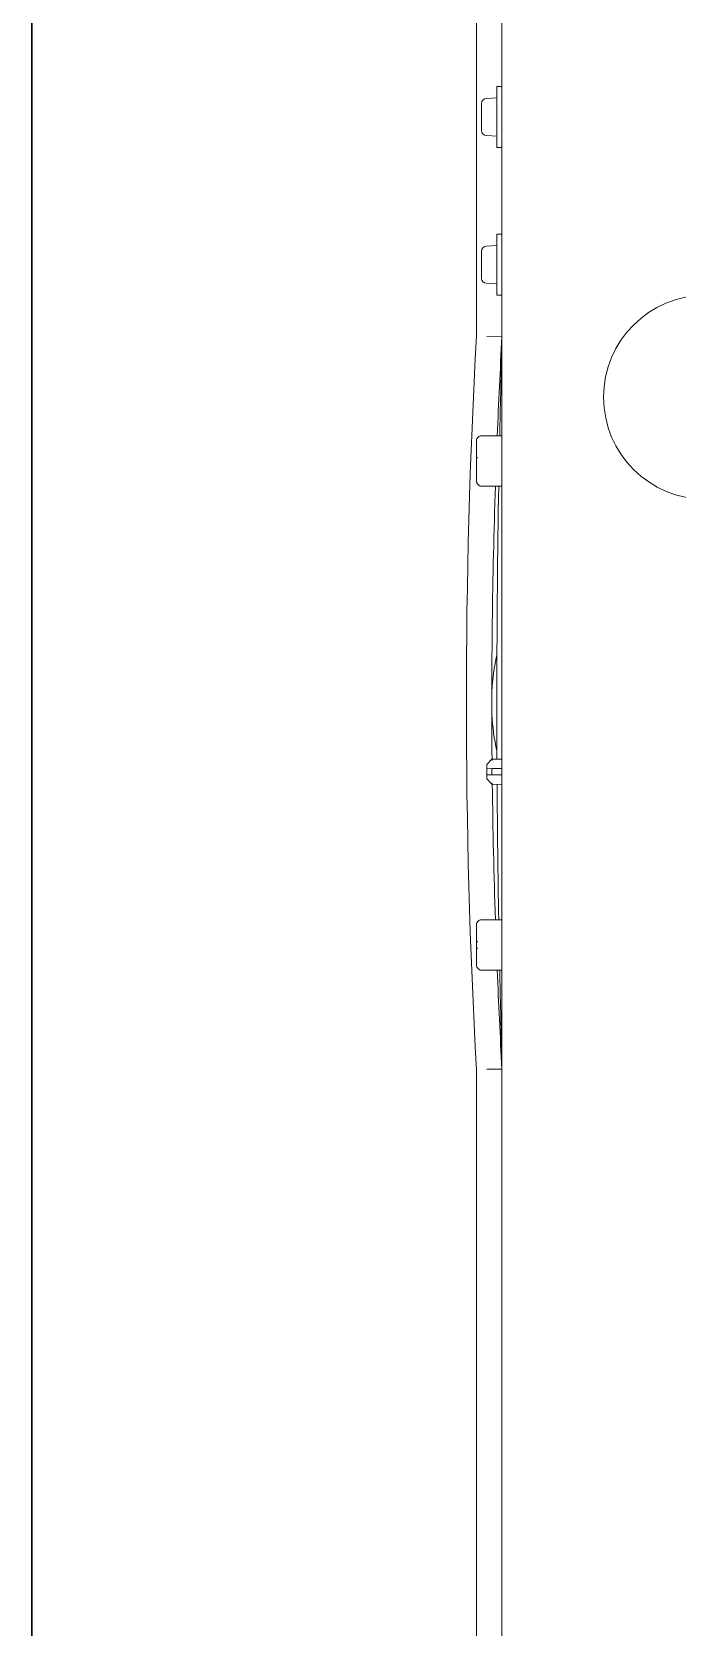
# Model space of a CAD drawing. Header units: millimetres. Extents: x -10496 to -5455, y -188 to 7293.
# Drawn here: x -7499.88 to -7487.21, y 2746.26 to 2777.57 of the extents above; entities that cross this region are included whole.
import ezdxf

# ---------------------------------------------------------------- set-up
doc = ezdxf.new("R2010")
doc.units = ezdxf.units.MM
doc.layers.add('GJC_duvar', color=10, linetype='Continuous', lineweight=30)
doc.layers.add('GJC_tefris', color=30, linetype='Continuous', lineweight=0)

# ---------------------------------------------------------------- blocks, each defined once
blk = doc.blocks.new('fgjh')
at = {"layer": 'GJC_tefris', "color": 151, "extrusion": (-0.01667214942452569, 1.525087517426141e-05, 0.9998610099413704)}
for p, q in [((5037975.459282481, 2445223.81705988, 2049.158793721523), (5037991.807009996, 2445223.81705988, 2049.431383364646)), ((5037987.143414066, 2445223.623293476, 2049.353623343695), (5037987.132659672, 2445223.41805988, 2049.35344715033)), ((5037987.771952091, 2445223.71805988, 2049.36410243477), (5037987.243263164, 2445223.71805988, 2049.355286828707)), ((5037987.88255543, 2445223.41805988, 2049.3659512624), (5037987.87180114, 2445223.623293476, 2049.365768809922)), ((5037990.043010996, 2445223.623293476, 2049.401972577032), (5037990.032256601, 2445223.41805988, 2049.401796383667)), ((5037990.671549019, 2445223.71805988, 2049.412451668106), (5037990.142860093, 2445223.71805988, 2049.403636062044)), ((5037990.782152358, 2445223.41805988, 2049.414300495737), (5037990.771398069, 2445223.623293476, 2049.414118043259)), ((5037991.812566873, 2445223.61705988, 2049.431479073211), (5037991.820910247, 2445223.31705988, 2049.431622770425)), ((5037993.761738244, 2445223.717044647, 2049.463978941882), (5037993.761738143, 2445223.31705988, 2049.463985041152)), ((5037993.861728226, 2445223.81705988, 2049.465644695997), (5037994.651610714, 2445223.81705988, 2049.478815565484)), ((5037994.751600543, 2445223.31705988, 2049.480490469084), (5037994.751600645, 2445223.717044647, 2049.480484369814)), ((5038000.212823485, 2445223.61705988, 2049.571548874959), (5038000.111092361, 2445223.517075111, 2049.569854087747)), ((5038000.21970516, 2445223.61705988, 2049.571663623219), (5038000.212823485, 2445223.61705988, 2049.571548874959)), ((5038000.21970516, 2445223.61705988, 2049.571663623219), (5038000.247929337, 2445223.61705988, 2049.57213424634)), ((5038000.276545205, 2445223.61705988, 2049.572611400688), (5038000.247929337, 2445223.61705988, 2049.57213424634)), ((5038000.276545205, 2445223.61705988, 2049.572611400688), (5038000.29653938, 2445223.61705988, 2049.572944792892)), ((5038000.294651574, 2445223.508894141, 2049.572914964599), (5038000.29653938, 2445223.61705988, 2049.572944792892)), ((5038000.29653938, 2445223.61705988, 2049.572944792892), (5038000.31199493, 2445223.61705988, 2049.573202505946)), ((5038000.31199493, 2445223.61705988, 2049.573202505946), (5038000.399648231, 2445223.61705988, 2049.57466407804)), ((5038000.399648231, 2445223.61705988, 2049.57466407804), (5038000.415103782, 2445223.61705988, 2049.574921791094)), ((5038000.415103782, 2445223.61705988, 2049.574921791094), (5038000.435097956, 2445223.61705988, 2049.575255183298)), ((5038000.415103782, 2445223.61705988, 2049.574921791094), (5038000.416991532, 2445223.508894141, 2049.574954918172)), ((5038000.463713824, 2445223.61705988, 2049.575732337647), (5038000.435097956, 2445223.61705988, 2049.575255183298)), ((5038000.463713824, 2445223.61705988, 2049.575732337647), (5038000.491938001, 2445223.61705988, 2049.576202960767)), ((5038000.60055075, 2445223.517075111, 2049.578015545525), (5038000.498819677, 2445223.61705988, 2049.576317709027)), ((5038003.26041784, 2445223.717044647, 2049.622364361433), (5038003.260417739, 2445223.31705988, 2049.622370460704)), ((5038003.360407822, 2445223.81705988, 2049.624030115549), (5038004.150290309, 2445223.81705988, 2049.637200985035)), ((5038004.250280139, 2445223.31705988, 2049.638875888636), (5038004.250280241, 2445223.717044647, 2049.638869789366)), ((5038006.191108111, 2445223.61705988, 2049.671233584736), (5038006.191108035, 2445223.31705988, 2049.671238159363)), ((5038006.20500854, 2445223.81705988, 2049.671462316387), (5038022.552736055, 2445223.81705988, 2049.94405195951)), ((5037979.122148855, 2445223.31705988, 2049.219877692526), (5038018.889869427, 2445223.31705988, 2049.882983237262)), ((5037986.907690944, 2445223.41705988, 2049.349695931958), (5037988.107524157, 2445223.41705988, 2049.36970251127)), ((5037986.907690944, 2445223.41705988, 2049.349695931958), (5037986.907690919, 2445223.31705988, 2049.349697456834)), ((5037987.132659672, 2445223.41805988, 2049.35344715033), (5037987.88255543, 2445223.41805988, 2049.3659512624)), ((5037987.38060999, 2445223.41805988, 2049.357581589729), (5037987.382624924, 2445223.41705988, 2049.357615202936)), ((5037987.632590177, 2445223.41705988, 2049.361783240292), (5037987.634605112, 2445223.41805988, 2049.361816823001)), ((5037988.107524131, 2445223.31705988, 2049.369704036145), (5037988.107524157, 2445223.41705988, 2049.36970251127)), ((5037989.807287874, 2445223.41705988, 2049.398045165295), (5037989.807287849, 2445223.31705988, 2049.39804669017)), ((5037989.807287874, 2445223.41705988, 2049.398045165295), (5037991.007121086, 2445223.41705988, 2049.418051744607)), ((5037990.032256601, 2445223.41805988, 2049.401796383667), (5037990.782152358, 2445223.41805988, 2049.414300495737)), ((5037990.28020692, 2445223.41805988, 2049.405930823066), (5037990.282221854, 2445223.41705988, 2049.405964436272)), ((5037990.532187106, 2445223.41705988, 2049.410132473629), (5037990.534202041, 2445223.41805988, 2049.410166056338)), ((5037991.00712106, 2445223.31705988, 2049.418053269482), (5037991.007121086, 2445223.41705988, 2049.418051744607)), ((5037998.706050863, 2445223.41705988, 2049.54642729519), (5037999.006009166, 2445223.41705988, 2049.551428940018)), ((5037998.710689339, 2445223.516722271, 2049.546503119151), (5037998.779585684, 2445223.516861421, 2049.547651926855)), ((5037999.30596747, 2445223.41705988, 2049.556430584846), (5037999.006009166, 2445223.41705988, 2049.551428940018)), ((5038000.111092361, 2445223.517075111, 2049.569854087747), (5038000.107601516, 2445223.31705988, 2049.569798930608)), ((5038000.115040772, 2445223.51707511, 2049.569919925406), (5038000.111092361, 2445223.517075111, 2049.569854087747)), ((5038000.115205797, 2445223.517047162, 2049.56992267754), (5038000.115040772, 2445223.51707511, 2049.569919925406)), ((5038000.291303512, 2445223.31705988, 2049.572862063483), (5038000.294651574, 2445223.508894141, 2049.572914964599)), ((5038000.312038074, 2445223.517075111, 2049.573204750424), (5038000.311137391, 2445223.517047162, 2049.573189732437)), ((5038000.399605037, 2445223.51707511, 2049.574664882848), (5038000.312038074, 2445223.517075111, 2049.573204750424)), ((5038000.40050572, 2445223.517047162, 2049.574679901688), (5038000.399605037, 2445223.51707511, 2049.574664882848)), ((5038000.416991532, 2445223.508894141, 2049.574954918172), (5038000.420339497, 2445223.31705988, 2049.575013669756)), ((5038000.596602338, 2445223.517075111, 2049.577949707867), (5038000.596437314, 2445223.517047162, 2049.577946956585)), ((5038000.596602338, 2445223.517075111, 2049.577949707867), (5038000.60055075, 2445223.517075111, 2049.578015545525)), ((5038000.604041493, 2445223.31705988, 2049.578076802631), (5038000.60055075, 2445223.517075111, 2049.578015545525)), ((5038005.747445248, 2445223.317221762, 2049.663840316394), (5038005.71194583, 2445223.318577281, 2049.663248361842)), ((5038005.761948985, 2445223.317152224, 2049.664082159531), (5038005.758233804, 2445223.317157808, 2049.664020210788))]:
    blk.add_line(p, q, dxfattribs=at)
blk.add_circle((-2449826.804195943, 5035088.380715406, -81907.7138700232), 2.005000000000004, dxfattribs=at)
for centre, radius, start, end in [((-2449701.809735973, 5035094.495040905, -81907.7138700232), 129.6999999974311, 176.8701235600357, 183.23468466208), ((-2449831.099921903, 5035082.612402809, -81907.71387002322), 0.1000000000000002, 180.0524041068535, 267.0524041117478), ((-2449831.100405522, 5035083.141165009, -81907.7138700232), 0.1000000000000003, 93.05240409918983, 180.0524041068535), ((-2449831.102574313, 5035085.512401597, -81907.7138700232), 0.1000000000000002, 180.0524041068535, 267.0524041117478), ((-2449831.103057932, 5035086.041163795, -81907.71387002319), 0.1000000000000003, 93.05240409918983, 180.0524041068535), ((-2449831.277666708, 5035089.577941352, -81907.71387002319), 0.02000304748874909, 180.0698556383269, 270.0349525989351), ((-2449701.809735973, 5035094.495040905, -81907.7138700232), 129.1999999974311, 179.5623001166039, 181.9396922713532), ((-2449831.286355637, 5035099.077937379, -81907.71387002319), 0.02000304748874978, 180.0698556383269, 270.0349525989351), ((-2449831.28644469, 5035099.175303361, -81907.71387002317), 0.02000304748874909, 90.06985561318952, 180.0349525753787), ((-2449701.809735973, 5035094.495040905, -81907.7138700232), 129.1999999974311, 182.3790214977511, 183.2408379771392), ((-2449831.011275723, 5035087.619154627, -81907.71387002319), 0.2040545395746018, 358.9380420385813, 4.61651974450934), ((-2449606.409501487, 5035094.282296166, -81907.7138700232), 224.5000000000005, 181.3145446299615, 181.5268256478192), ((-2449606.409501487, 5035094.282296166, -81907.7138700232), 224.5000000000005, 180.0524041068535, 181.0618318774906), ((-2449826.809683688, 5035094.380712898, -81907.71387002322), 4.205710541724783, 183.1628558839886, 192.981575344062), ((-2449826.809683688, 5035094.380712898, -81907.71387002322), 4.205710541724783, 167.1232328777614, 176.9419523401349), ((-2449606.410050262, 5035094.882295916, -81907.7138700232), 224.5000000000005, 179.8473470833484, 180.0524041068535), ((-2449830.515373427, 5035095.29158054, -81907.71387002319), 0.5321819647088055, 156.2668520143527, 158.5467484288929), ((-2449830.51617051, 5035096.163067025, -81907.71387002323), 0.5321819647077204, 201.5580597840255, 203.8379562295254), ((-2449701.809735973, 5035094.495040905, -81907.7138700232), 129.1999999974311, 178.1651159265517, 179.3450868975844), ((-2449606.410050262, 5035094.882295916, -81907.7138700232), 224.5000000000005, 179.0429763317066, 179.721497001962), ((-2449701.809735973, 5035094.495040905, -81907.7138700232), 129.1999999974311, 176.8639702448159, 177.7257866919672), ((-2449606.410050262, 5035094.882295916, -81907.7138700232), 224.5000000000005, 178.577982556237, 178.7902635766872), ((-2449831.019576713, 5035101.128526288, -81907.71387002322), 0.2036271637774015, 356.9461136088414, 359.3354072803851)]:
    blk.add_arc(centre, radius, start, end, dxfattribs=at)
at = {"layer": 'GJC_tefris', "color": 151}
for points, knots in [([(5037993.761738244, 2445223.717044647, 2049.463978941882), (5037993.761738248, 2445223.730067437, 2049.463978743301), (5037993.764387828, 2445223.743362561, 2049.464022720848), (5037993.774369241, 2445223.767414184, 2049.464188788719), (5037993.781819828, 2445223.778563171, 2049.464312853238), (5037993.800265897, 2445223.79700445, 2049.464620150325), (5037993.811354277, 2445223.804428409, 2049.464804929912), (5037993.83556375, 2445223.81446052, 2049.465208456952), (5037993.848522126, 2445223.81705988, 2049.465424491309), (5037993.861728226, 2445223.81705988, 2049.465644695997)], [0, 0, 0, 0, 0.25, 0.25, 0.5, 0.5, 0.75, 0.75, 1, 1, 1, 1]), ([(5037994.751600645, 2445223.717044647, 2049.480484369814), (5037994.751600648, 2445223.730067437, 2049.480484171233), (5037994.748951075, 2445223.743362561, 2049.480439788217), (5037994.738969674, 2445223.767414184, 2049.480272986832), (5037994.731519093, 2445223.778563171, 2049.480148582297), (5037994.713073033, 2445223.79700445, 2049.479840722797), (5037994.701984657, 2445223.804428409, 2049.479655716798), (5037994.677775189, 2445223.81446052, 2049.479251883803), (5037994.664816814, 2445223.81705988, 2049.479035770172), (5037994.651610714, 2445223.81705988, 2049.478815565484)], [0, 0, 0, 0, 0.25, 0.25, 0.5, 0.5, 0.75, 0.75, 1, 1, 1, 1]), ([(5038003.26041784, 2445223.717044647, 2049.622364361433), (5038003.260417843, 2445223.730067437, 2049.622364162852), (5038003.263067424, 2445223.743362561, 2049.6224081404), (5038003.273048836, 2445223.767414184, 2049.62257420827), (5038003.280499424, 2445223.778563171, 2049.622698272789), (5038003.298945493, 2445223.79700445, 2049.623005569876), (5038003.310033873, 2445223.804428409, 2049.623190349463), (5038003.334243346, 2445223.81446052, 2049.623593876504), (5038003.347201721, 2445223.81705988, 2049.62380991086), (5038003.360407822, 2445223.81705988, 2049.624030115549)], [0, 0, 0, 0, 0.25, 0.25, 0.5, 0.5, 0.75, 0.75, 1, 1, 1, 1]), ([(5038004.150290309, 2445223.81705988, 2049.637200985035), (5038004.16349641, 2445223.81705988, 2049.637421189724), (5038004.176454784, 2445223.81446052, 2049.637637303354), (5038004.200664252, 2445223.804428409, 2049.638041136349), (5038004.211752629, 2445223.79700445, 2049.638226142349), (5038004.230198689, 2445223.778563171, 2049.638534001849), (5038004.23764927, 2445223.767414184, 2049.638658406384), (5038004.24763067, 2445223.743362561, 2049.638825207769), (5038004.250280243, 2445223.730067437, 2049.638869590784), (5038004.250280241, 2445223.717044647, 2049.638869789366)], [0, 0, 0, 0, 0.25, 0.25, 0.5, 0.5, 0.75, 0.75, 1, 1, 1, 1]), ([(5037992.93031823, 2445223.34273051, 2049.450121165685), (5037992.93031823, 2445223.342730507, 2049.450121165678), (5037992.930240029, 2445223.342728497, 2049.450119861769), (5037992.929928198, 2445223.342720469, 2049.450114662249), (5037992.929227281, 2445223.342702424, 2049.45010297513), (5037992.927830999, 2445223.342666471, 2049.450079693404), (5037992.924120515, 2445223.342570892, 2049.450017824523), (5037992.920423551, 2445223.342475629, 2049.449956181076), (5037992.905714775, 2445223.342096013, 2049.449710925874), (5037992.891093804, 2445223.341718173, 2049.449467134715), (5037992.852281966, 2445223.3407089, 2049.448819983419), (5037992.828091505, 2445223.340077493, 2049.448416629991), (5037992.784459915, 2445223.338928741, 2049.447689114019), (5037992.768642362, 2445223.338510875, 2049.447425371126), (5037992.734741455, 2445223.337611163, 2049.446860105283), (5037992.716691762, 2445223.337130217, 2049.44655914362), (5037992.621059027, 2445223.334569087, 2049.44496455778), (5037992.527479718, 2445223.332025676, 2049.443404211487), (5037992.389326919, 2445223.328152897, 2049.441100646267), (5037992.360627689, 2445223.327343286, 2049.440622114257), (5037992.301056109, 2445223.325650456, 2049.439628815742), (5037992.270135731, 2445223.324765835, 2049.439113248394), (5037992.174755428, 2445223.322016081, 2049.437522874627), (5037992.107515413, 2445223.320050628, 2049.436401713196), (5037992.036617554, 2445223.317942882, 2049.435219561329)], [0, 0, 0, 0, 0.0156250000000004, 0.0156250000000004, 0.0312500000000007, 0.0625000000000014, 0.0625000000000014, 0.1250000000000027, 0.1250000000000027, 0.2500000000000018, 0.2500000000000018, 0.3750000000000011, 0.3750000000000011, 0.4375000000000007, 0.4375000000000007, 0.5, 0.5, 0.7500000000000046, 0.7500000000000046, 0.8125000000000037, 0.8125000000000037, 0.8750000000000033, 0.8750000000000033, 1, 1, 1, 1]), ([(5037992.286523271, 2445223.317942888, 2049.439386605966), (5037992.390717472, 2445223.321967543, 2049.441123927349), (5037992.482400305, 2445223.325503578, 2049.442652635781), (5037992.641775511, 2445223.33164379, 2049.445310038749), (5037992.709467617, 2445223.334247749, 2049.446438728808), (5037992.819831954, 2445223.338489535, 2049.44827893061), (5037992.861002602, 2445223.34006992, 2049.448965405115), (5037992.902418545, 2445223.341659634, 2049.449655969655), (5037992.912826217, 2445223.342059071, 2049.449829505924), (5037992.92149415, 2445223.342391772, 2049.449974034015), (5037992.922984735, 2445223.342448987, 2049.449998887857), (5037992.924271474, 2445223.342498379, 2049.45002034279)], [0, 0, 0, 0, 0.2500000000000003, 0.2500000000000003, 0.5000000000000006, 0.5000000000000006, 0.7500000000000001, 0.7500000000000001, 0.8750000000000001, 0.8750000000000001, 0.9053438792847568, 0.9053438792847568, 0.9053438792847568, 0.9053438792847568]), ([(5038000.294651574, 2445223.508894141, 2049.572914964599), (5038000.294684891, 2445223.510803057, 2049.572915491011), (5038000.296248728, 2445223.512708747, 2049.572941538101), (5038000.302076457, 2445223.515687913, 2049.573038666931), (5038000.30634054, 2445223.516748469, 2049.573109752053), (5038000.311137391, 2445223.517047162, 2049.573189732437)], [0, 0, 0, 0, 0.5, 0.5, 1, 1, 1, 1]), ([(5038000.416991532, 2445223.508894141, 2049.574954918172), (5038000.416958217, 2445223.510803057, 2049.574954333543), (5038000.41539438, 2445223.512708747, 2049.574928228335), (5038000.409566653, 2445223.515687913, 2049.574831008648), (5038000.405302571, 2445223.516748469, 2049.574759891181), (5038000.40050572, 2445223.517047162, 2049.574679901688)], [0, 0, 0, 0, 0.5, 0.5, 1, 1, 1, 1]), ([(5038005.975400728, 2445223.317942882, 2049.667641341529), (5038005.833599039, 2445223.322158551, 2049.665276809647), (5038005.707821881, 2445223.325765258, 2049.663179487557), (5038005.542334836, 2445223.330406084, 2049.660420008493), (5038005.491064494, 2445223.3318236, 2049.659565081251), (5038005.420151522, 2445223.333763622, 2049.658382615644), (5038005.397460163, 2445223.334380654, 2049.658004239899), (5038005.354401911, 2445223.3355456, 2049.657286248739), (5038005.334074873, 2445223.336092461, 2049.656947297886), (5038005.238335907, 2445223.338656638, 2049.655350862523), (5038005.180440762, 2445223.340170342, 2049.654385468762), (5038005.131391233, 2445223.34144603, 2049.653567574551), (5038005.122758024, 2445223.341669928, 2049.653423616981), (5038005.107887896, 2445223.342054957, 2049.653175659636), (5038005.101645158, 2445223.342216236, 2049.653071562845), (5038005.091677199, 2445223.342473504, 2049.652905348531), (5038005.087939269, 2445223.342569822, 2049.652843019062), (5038005.084197845, 2445223.342666199, 2049.652780631345), (5038005.082793721, 2445223.342702354, 2049.652757217769), (5038005.08209079, 2445223.342720451, 2049.652745496508), (5038005.081778276, 2445223.342728497, 2049.652740285365), (5038005.081700065, 2445223.342730507, 2049.652738981219), (5038005.081700065, 2445223.34273051, 2049.652738981212)], [0, 0, 0, 0, 0.2499999999999949, 0.2499999999999949, 0.3749999999999944, 0.3749999999999944, 0.4374999999999937, 0.4374999999999937, 0.499999999999993, 0.499999999999993, 0.7499999999999984, 0.7499999999999984, 0.8124999999999984, 0.8124999999999984, 0.8749999999999992, 0.8749999999999992, 0.9374999999999996, 0.9374999999999996, 0.9687499999999978, 0.9843749999999992, 0.9843749999999992, 1, 1, 1, 1]), ([(5038005.087103954, 2445223.342523056, 2049.652829091344), (5038005.088528722, 2445223.342468365, 2049.652852849416), (5038005.090233194, 2445223.34240294, 2049.652881271588), (5038005.099188012, 2445223.342059227, 2049.653030593653), (5038005.109591661, 2445223.341659945, 2049.65320407504), (5038005.150983771, 2445223.340071145, 2049.653894290658), (5038005.19207915, 2445223.338493651, 2049.654579558255), (5038005.302404966, 2445223.334253353, 2049.656419247115), (5038005.370170519, 2445223.331646572, 2049.657549241338), (5038005.529597635, 2445223.325504364, 2049.660207697229), (5038005.621300785, 2445223.321967544, 2049.661736852309), (5038005.725495012, 2445223.317942888, 2049.663474296892)], [0.0894680385331348, 0.0894680385331348, 0.0894680385331348, 0.0894680385331348, 0.1249999999999984, 0.1249999999999984, 0.2499999999999968, 0.2499999999999968, 0.4999999999999977, 0.4999999999999977, 0.7499999999999992, 0.7499999999999992, 1, 1, 1, 1])]:
    blk.add_open_spline(points, degree=3, knots=knots, dxfattribs=at)
for points in [[(5037992.93026386, 2445223.342729172, 2049.450120259115), (5037992.930297505, 2445223.342730047, 2049.450120820121), (5037992.930317394, 2445223.342730569, 2049.450121151732), (5037992.930323519, 2445223.342730737, 2049.450121253863)], [(5037998.779585684, 2445223.516861421, 2049.547651926855), (5037998.780821068, 2445223.516863586, 2049.547672526196), (5037998.780510967, 2445223.516780343, 2049.547667356699), (5037998.777835007, 2445223.516574522, 2049.547622739625)]]:
    blk.add_open_spline(points, degree=3, dxfattribs=at)
blk = doc.blocks.new('new ytong')
at = {"layer": 'GJC_duvar'}
blk.add_lwpolyline([(-19108.33771532821, 3825.56202836756), (-19108.33771532821, 2635.562037549003)], dxfattribs=at)

msp = doc.modelspace()

# ---------------------------------------------------------------- block references
at = {"xscale": -1, "rotation": 90}
msp.add_blockref('fgjh', (2437732.664698741, 5040763.405497926, -2049.471418901579), dxfattribs=at)

# ---------------------------------------------------------------- next in the draw order: block references
at = {"layer": 'GJC_duvar', "color": 41, "true_color": 0xf4ee51}
msp.add_blockref('new ytong', (11608.45524662588, -261.2638206753181), dxfattribs=at)

doc.saveas('drawing.dxf')
